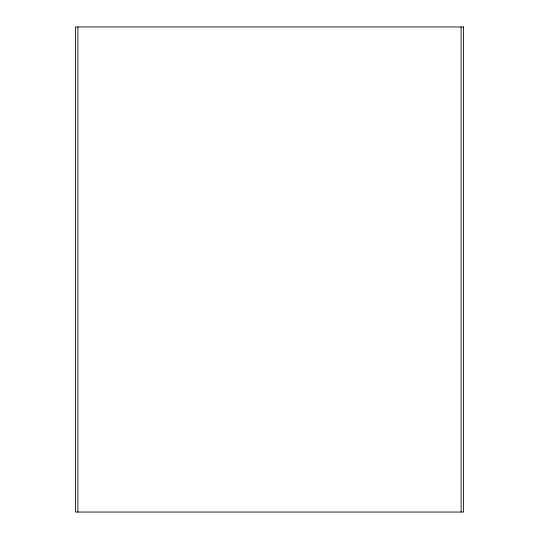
<?xml version="1.0" encoding="UTF-8"?>
<svg xmlns="http://www.w3.org/2000/svg" width="539" height="539" viewBox="0 0 539 539"><rect width="100%" height="100%" fill="white"/><g stroke="black" fill="none" stroke-linecap="round" stroke-linejoin="round"><path stroke-width="0.81" d="M461.108 26.95L461.108 512.05M77.892 26.95L77.892 512.05M463.54 26.95L75.46 26.95L75.46 512.05L463.54 512.05L463.54 26.95"/></g></svg>
